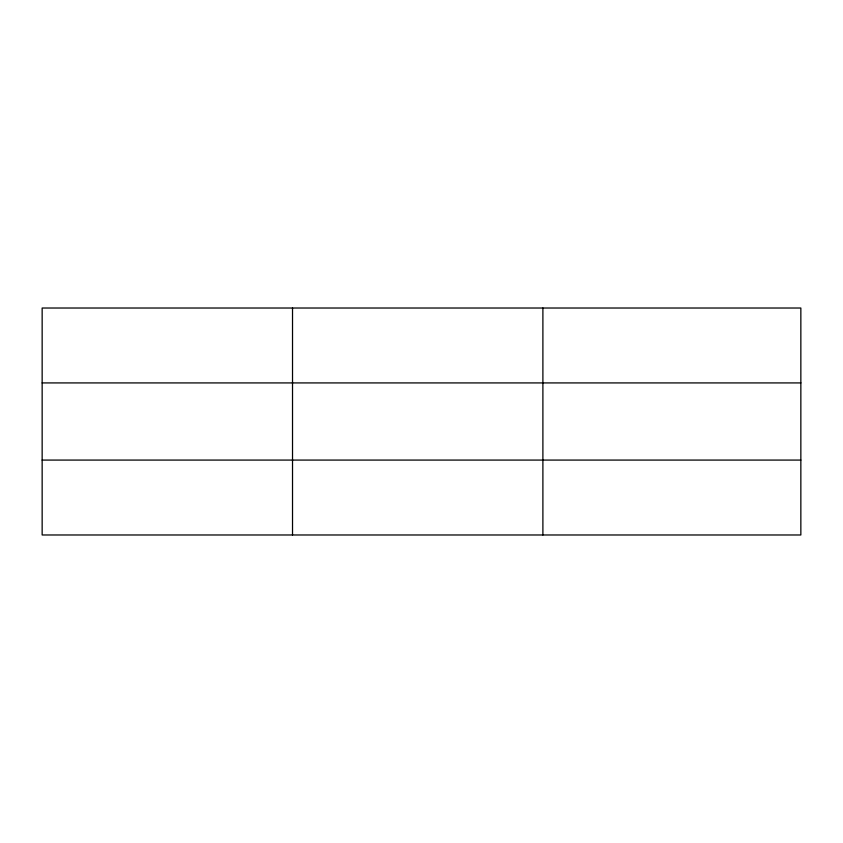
<?xml version="1.0" encoding="UTF-8"?>
<svg xmlns="http://www.w3.org/2000/svg" width="843" height="843" viewBox="0 0 843 843"><rect width="100%" height="100%" fill="white"/><g stroke="black" fill="none" stroke-linecap="round" stroke-linejoin="round"><path stroke-width="1.26" d="M292.521 308.022L292.521 534.978M542.892 308.022L542.892 534.978M800.85 382.922L800.85 308.022L42.15 308.022L42.15 534.978L800.85 534.978L800.85 382.922L42.15 382.922M42.15 460.078L800.85 460.078"/></g></svg>
